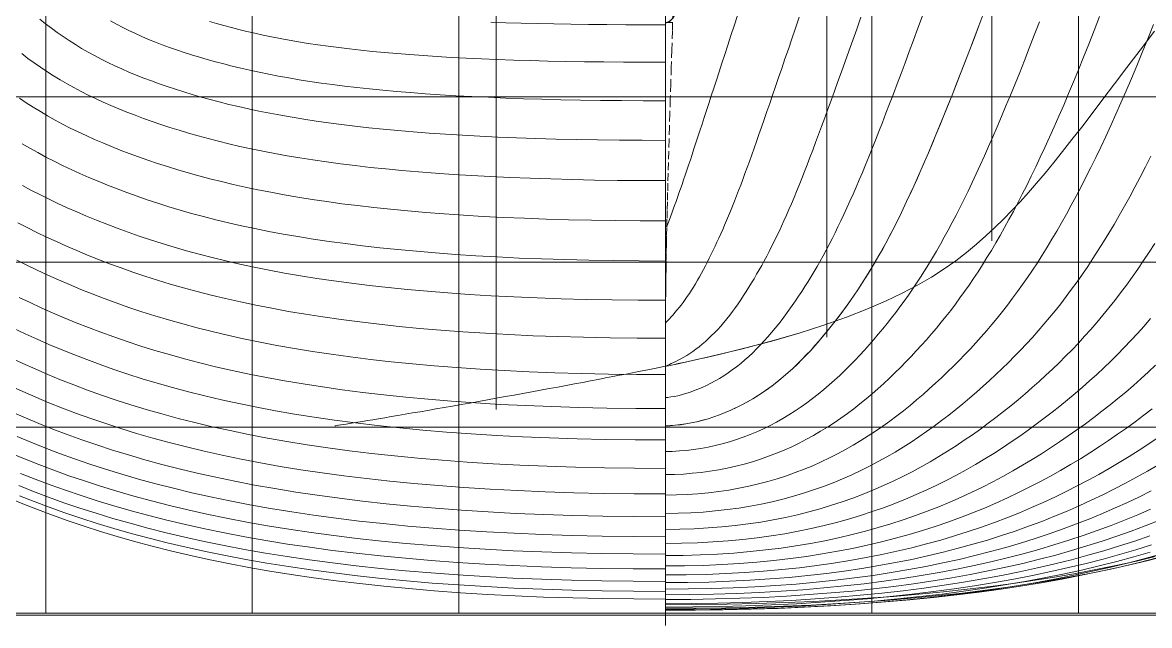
# Model space of a CAD drawing. Extents: x -3086 to 3308, y -97 to 4301.
# Drawn here: x -1556 to 1172, y -30 to 1430 of the extents above; entities that cross this region are included whole.
import ezdxf

# ---------------------------------------------------------------- set-up
doc = ezdxf.new("R2010")
doc.units = 0
doc.header["$LTSCALE"] = 3
doc.header["$MEASUREMENT"] = 0
doc.linetypes.add('CENTER', pattern=[50, 31.25, -6.25, 6.25, -6.25])
doc.linetypes.add('HIDDEN', pattern=[9.375, 6.25, -3.125])
for name, color, linetype in [('1', 7, 'CONTINUOUS'), ('10', 7, 'CONTINUOUS'), ('11', 7, 'CONTINUOUS'), ('12', 7, 'CONTINUOUS'), ('13', 7, 'CONTINUOUS'), ('14', 7, 'CONTINUOUS'), ('15', 7, 'CONTINUOUS'), ('16', 7, 'CONTINUOUS'), ('17', 7, 'CONTINUOUS'), ('18', 7, 'CONTINUOUS'), ('19', 7, 'CONTINUOUS'), ('2', 7, 'CONTINUOUS'), ('20', 7, 'CONTINUOUS'), ('21', 7, 'CONTINUOUS'), ('22', 7, 'CONTINUOUS'), ('23', 7, 'CONTINUOUS'), ('24', 7, 'CONTINUOUS'), ('25', 7, 'CONTINUOUS'), ('26', 7, 'CONTINUOUS'), ('27', 7, 'CONTINUOUS'), ('28', 7, 'CONTINUOUS'), ('29', 7, 'CONTINUOUS'), ('3', 7, 'CONTINUOUS'), ('30', 7, 'CONTINUOUS'), ('31', 7, 'CONTINUOUS'), ('32', 7, 'CONTINUOUS'), ('33', 7, 'CONTINUOUS'), ('34', 7, 'CONTINUOUS'), ('35', 7, 'CONTINUOUS'), ('36', 7, 'CONTINUOUS'), ('37', 7, 'CONTINUOUS'), ('38', 7, 'CONTINUOUS'), ('39', 7, 'CONTINUOUS'), ('4', 7, 'CONTINUOUS'), ('40', 7, 'CONTINUOUS'), ('41', 7, 'CONTINUOUS'), ('42', 7, 'CONTINUOUS'), ('43', 7, 'CONTINUOUS'), ('44', 7, 'CONTINUOUS'), ('45', 7, 'CONTINUOUS'), ('46', 7, 'CONTINUOUS'), ('5', 7, 'CONTINUOUS'), ('6', 7, 'CONTINUOUS'), ('7', 7, 'CONTINUOUS'), ('8', 7, 'CONTINUOUS'), ('9', 7, 'CONTINUOUS'), ('CENTER', 1, 'CENTER'), ('HIDDEN', 5, 'HIDDEN'), ('P1', 1, 'CONTINUOUS'), ('P3', 7, 'CONTINUOUS'), ('P5', 3, 'CONTINUOUS')]:
    doc.layers.add(name, color=color, linetype=linetype)

# ---------------------------------------------------------------- blocks, each defined once
blk = doc.blocks.new('STEMRND')
at = {"layer": 'P3'}
for points, elevation in [([(0.2, 1429.9, 0.149764), (10.3, 1433, 0.10706), (20.5, 1443.6, 0.070537), (26.3, 1457.1, 0.062194)], -1450.1), ([(0.1, 936.2, 0.149764), (2.3, 936.9, 0.10706), (4.5, 939.2, 0.071318), (5.8, 942.2, 0.062194)], -1850)]:
    blk.add_lwpolyline(points, format="xyb", dxfattribs=dict(at, elevation=elevation))

msp = doc.modelspace()

# ---------------------------------------------------------------- linework, layer by layer
at = {"layer": '1', "lineweight": 0, "elevation": -19850}
msp.add_lwpolyline([(-422.2, 1430.8), (-386.1, 1429.5), (-348.7, 1428.4), (-310, 1427.4), (-270, 1426.6), (-228.6, 1425.9), (-185.8, 1425.3), (-141.6, 1424.9), (-95.9, 1424.6), (-48.7, 1424.4), (0, 1424.4)], dxfattribs=at)
at = {"layer": '10', "lineweight": 0, "elevation": -16250}
msp.add_lwpolyline([(-1569.8, 854.3), (-1545.5, 842.2), (-1520.6, 830.2), (-1495.2, 818.4), (-1469.2, 806.7), (-1442.6, 795.2), (-1415.3, 783.8), (-1387.4, 772.6), (-1358.7, 761.6), (-1329.2, 750.8), (-1298.9, 740.2), (-1267.7, 729.8), (-1235.6, 719.6), (-1202.6, 709.7), (-1168.5, 700), (-1133.3, 690.6), (-1097.1, 681.5), (-1059.7, 672.7), (-1021.1, 664.2), (-981.3, 656), (-940.2, 648.1), (-897.8, 640.6), (-853.9, 633.5), (-808.7, 626.7), (-762, 620.3), (-713.7, 614.3), (-663.9, 608.7), (-612.5, 603.5), (-559.5, 598.8), (-504.7, 594.5), (-448.2, 590.6), (-389.9, 587.2), (-329.8, 584.4), (-267.8, 582), (-203.8, 580.1), (-137.9, 578.7), (-70, 577.9), (0, 577.6)], dxfattribs=at)
at = {"layer": '11', "lineweight": 0, "elevation": -15850}
msp.add_lwpolyline([(-1564.1, 764.4), (-1537.8, 751.9), (-1510.9, 739.4), (-1483.5, 727.2), (-1455.3, 715.1), (-1426.5, 703.1), (-1396.9, 691.4), (-1366.5, 679.8), (-1335.2, 668.5), (-1303, 657.5), (-1270, 646.6), (-1235.9, 636), (-1200.7, 625.7), (-1164.5, 615.7), (-1127.2, 606), (-1088.7, 596.6), (-1048.9, 587.5), (-1007.9, 578.8), (-965.6, 570.4), (-921.9, 562.4), (-876.9, 554.8), (-830.3, 547.5), (-782.3, 540.7), (-732.7, 534.3), (-681.5, 528.3), (-628.7, 522.8), (-574.2, 517.7), (-517.9, 513.1), (-459.9, 509), (-400, 505.4), (-338.3, 502.3), (-274.7, 499.8), (-209.1, 497.8), (-141.5, 496.3), (-71.8, 495.4), (0, 495.1)], dxfattribs=at)
at = {"layer": '12', "lineweight": 0, "elevation": -15450}
msp.add_lwpolyline([(-1577.2, 689.4), (-1549.5, 676.3), (-1521.2, 663.4), (-1492.3, 650.6), (-1462.6, 638.1), (-1432.1, 625.7), (-1400.8, 613.6), (-1368.6, 601.6), (-1335.5, 590), (-1301.5, 578.6), (-1266.4, 567.4), (-1230.3, 556.6), (-1193.1, 546), (-1154.7, 535.8), (-1115.1, 525.9), (-1074.3, 516.3), (-1032.2, 507.2), (-988.8, 498.3), (-943.9, 489.9), (-897.7, 481.9), (-849.9, 474.3), (-800.7, 467.1), (-749.8, 460.3), (-697.4, 454), (-643.2, 448.2), (-587.4, 442.9), (-529.8, 438.1), (-470.4, 433.8), (-409.1, 430), (-346, 426.8), (-280.9, 424.1), (-213.8, 422), (-144.6, 420.4), (-73.4, 419.5), (0, 419.2)], dxfattribs=at)
at = {"layer": '13', "lineweight": 0, "elevation": -15050}
msp.add_lwpolyline([(-1584.7, 617.8), (-1555.6, 604.3), (-1525.8, 591), (-1495.3, 577.9), (-1464, 565), (-1431.8, 552.4), (-1398.8, 540), (-1364.8, 527.8), (-1329.9, 515.9), (-1293.9, 504.3), (-1256.9, 493), (-1218.7, 482.1), (-1179.4, 471.4), (-1138.8, 461.1), (-1097, 451.2), (-1053.9, 441.7), (-1009.4, 432.5), (-963.5, 423.7), (-916.2, 415.4), (-867.3, 407.5), (-817, 400), (-765, 393), (-711.4, 386.5), (-656.1, 380.5), (-599.1, 374.9), (-540.3, 369.9), (-479.6, 365.5), (-417.1, 361.5), (-352.7, 358.2), (-286.3, 355.4), (-217.8, 353.2), (-147.4, 351.6), (-74.8, 350.7), (0, 350.4)], dxfattribs=at)
at = {"layer": '14', "lineweight": 0, "elevation": -14650}
msp.add_lwpolyline([(-1586.1, 550), (-1555.6, 536.3), (-1524.3, 522.7), (-1492.2, 509.4), (-1459.3, 496.3), (-1425.5, 483.5), (-1390.7, 471), (-1354.9, 458.7), (-1318.1, 446.8), (-1280.2, 435.1), (-1241.1, 423.8), (-1200.9, 412.9), (-1159.5, 402.3), (-1116.7, 392.1), (-1072.7, 382.2), (-1027.3, 372.8), (-980.4, 363.8), (-932.2, 355.2), (-882.3, 347.1), (-831, 339.4), (-778, 332.2), (-723.4, 325.6), (-667.1, 319.4), (-609, 313.7), (-549.2, 308.6), (-487.5, 304), (-423.9, 300), (-358.3, 296.5), (-290.8, 293.7), (-221.3, 291.4), (-149.7, 289.8), (-75.9, 288.8), (0, 288.5)], dxfattribs=at)
at = {"layer": '15', "lineweight": 0, "elevation": -14250}
msp.add_lwpolyline([(-1581.2, 486.5), (-1549.2, 472.6), (-1516.4, 458.9), (-1482.8, 445.5), (-1448.2, 432.4), (-1412.7, 419.5), (-1376.2, 407), (-1338.6, 394.8), (-1299.9, 382.9), (-1260.1, 371.3), (-1219.1, 360.1), (-1176.9, 349.3), (-1133.3, 338.9), (-1088.5, 328.8), (-1042.2, 319.2), (-994.6, 310), (-945.4, 301.3), (-894.8, 293), (-842.6, 285.2), (-788.7, 277.9), (-733.3, 271.1), (-676.1, 264.8), (-617.1, 259), (-556.4, 253.8), (-493.8, 249.1), (-429.3, 245), (-362.9, 241.5), (-294.5, 238.7), (-224, 236.4), (-151.5, 234.7), (-76.8, 233.8), (0, 233.4)], dxfattribs=at)
at = {"layer": '15', "color": 15, "lineweight": 0}
for points in [[(0, 453.1, 0), (0, 3305, 0)], [(0, 453.1, 0), (0, 3305, 0)], [(0, 0, -0.5), (0, 0, -3450)], [(0, 0, -1294.2), (0, 0, 1294.2)]]:
    msp.add_polyline3d(points, dxfattribs=at)
at = {"layer": '16', "lineweight": 0, "elevation": -13850}
msp.add_lwpolyline([(-1569.6, 427.5), (-1536.2, 413.5), (-1501.9, 399.9), (-1466.7, 386.5), (-1430.6, 373.4), (-1393.4, 360.7), (-1355.2, 348.3), (-1315.8, 336.2), (-1275.3, 324.4), (-1233.6, 313.1), (-1190.7, 302.1), (-1146.5, 291.5), (-1101, 281.3), (-1054, 271.6), (-1005.7, 262.3), (-955.8, 253.5), (-904.5, 245.1), (-851.6, 237.2), (-797, 229.8), (-740.9, 222.9), (-683, 216.5), (-623.3, 210.7), (-561.9, 205.4), (-498.6, 200.7), (-433.4, 196.6), (-366.3, 193.1), (-297.2, 190.2), (-226.1, 187.9), (-152.9, 186.2), (-77.5, 185.2), (0, 184.9)], dxfattribs=at)
at = {"layer": '17', "lineweight": 0, "elevation": -13450}
msp.add_lwpolyline([(-1585.1, 387.5), (-1551.2, 373.3), (-1516.4, 359.5), (-1480.7, 345.9), (-1444, 332.7), (-1406.2, 319.8), (-1367.5, 307.2), (-1327.6, 295), (-1286.5, 283.2), (-1244.3, 271.7), (-1200.8, 260.6), (-1156, 249.9), (-1109.9, 239.7), (-1062.4, 229.9), (-1013.5, 220.5), (-963.2, 211.6), (-911.3, 203.2), (-857.8, 195.2), (-802.7, 187.8), (-746, 180.9), (-687.6, 174.5), (-627.5, 168.6), (-565.5, 163.3), (-501.7, 158.6), (-436.1, 154.5), (-368.5, 151), (-298.9, 148), (-227.4, 145.7), (-153.7, 144.1), (-77.9, 143.1), (0, 142.8)], dxfattribs=at)
at = {"layer": '18', "lineweight": 0, "elevation": -13050}
msp.add_lwpolyline([(-1561, 338.3), (-1525.8, 324.4), (-1489.6, 310.7), (-1452.5, 297.3), (-1414.4, 284.3), (-1375.2, 271.7), (-1334.8, 259.4), (-1293.4, 247.5), (-1250.7, 235.9), (-1206.8, 224.8), (-1161.6, 214.1), (-1115.1, 203.8), (-1067.3, 194), (-1018, 184.6), (-967.2, 175.6), (-914.9, 167.2), (-861.1, 159.2), (-805.7, 151.8), (-748.7, 144.9), (-689.9, 138.5), (-629.5, 132.6), (-567.2, 127.3), (-503.2, 122.6), (-437.2, 118.5), (-369.4, 115), (-299.6, 112), (-227.8, 109.7), (-154, 108.1), (-78.1, 107.1), (0, 106.8)], dxfattribs=at)
at = {"layer": '19', "lineweight": 0, "elevation": -12650}
msp.add_lwpolyline([(-1565.3, 308.6), (-1529.8, 294.5), (-1493.3, 280.8), (-1455.9, 267.3), (-1417.5, 254.3), (-1378, 241.6), (-1337.4, 229.2), (-1295.6, 217.3), (-1252.7, 205.7), (-1208.5, 194.6), (-1163.1, 183.9), (-1116.4, 173.6), (-1068.3, 163.7), (-1018.7, 154.3), (-967.8, 145.4), (-915.3, 137), (-861.3, 129), (-805.8, 121.6), (-748.6, 114.7), (-689.7, 108.3), (-629.2, 102.5), (-566.9, 97.2), (-502.7, 92.5), (-436.8, 88.4), (-369, 84.9), (-299.2, 82), (-227.5, 79.7), (-153.7, 78.1), (-77.9, 77.1), (0, 76.7)], dxfattribs=at)
at = {"layer": '2', "lineweight": 0, "elevation": -19450}
msp.add_lwpolyline([(-1103.7, 1432.6), (-1086.4, 1427.5), (-1068.7, 1422.5), (-1050.7, 1417.7), (-1032.2, 1413), (-1013.2, 1408.4), (-993.8, 1403.9), (-973.9, 1399.5), (-953.3, 1395.3), (-932.2, 1391.1), (-910.5, 1387.1), (-888, 1383.3), (-864.9, 1379.5), (-841, 1375.9), (-816.3, 1372.5), (-790.8, 1369.1), (-764.5, 1366), (-737.2, 1362.9), (-709, 1360), (-679.9, 1357.2), (-649.7, 1354.6), (-618.5, 1352.1), (-586.2, 1349.8), (-552.8, 1347.6), (-518.3, 1345.6), (-482.5, 1343.7), (-445.5, 1342), (-407.3, 1340.4), (-367.7, 1339), (-326.8, 1337.8), (-284.6, 1336.7), (-240.9, 1335.8), (-195.8, 1335), (-149.2, 1334.4), (-101, 1334), (-51.3, 1333.8), (0, 1333.7)], dxfattribs=at)
at = {"layer": '20', "lineweight": 0, "elevation": -12250}
msp.add_lwpolyline([(-1563.7, 284), (-1528, 269.9), (-1491.4, 256.2), (-1453.8, 242.7), (-1415.2, 229.6), (-1375.6, 216.9), (-1334.9, 204.6), (-1293, 192.6), (-1250, 181.1), (-1205.7, 169.9), (-1160.2, 159.2), (-1113.4, 148.9), (-1065.2, 139.1), (-1015.7, 129.7), (-964.7, 120.8), (-912.3, 112.4), (-858.3, 104.5), (-802.8, 97.1), (-745.7, 90.2), (-686.9, 83.9), (-626.5, 78.1), (-564.3, 72.8), (-500.4, 68.2), (-434.7, 64.1), (-367.1, 60.6), (-297.7, 57.7), (-226.2, 55.4), (-152.9, 53.8), (-77.5, 52.8), (0, 52.5)], dxfattribs=at)
at = {"layer": '21', "lineweight": 0, "elevation": -11850}
msp.add_lwpolyline([(-1590.6, 279.2), (-1555.8, 264.8), (-1520.1, 250.7), (-1483.5, 236.9), (-1445.9, 223.4), (-1407.3, 210.3), (-1367.7, 197.6), (-1327, 185.3), (-1285.2, 173.4), (-1242.2, 161.8), (-1198.1, 150.7), (-1152.7, 140), (-1106, 129.7), (-1058, 119.9), (-1008.6, 110.6), (-957.8, 101.7), (-905.6, 93.4), (-851.9, 85.5), (-796.6, 78.1), (-739.8, 71.3), (-681.4, 64.9), (-621.3, 59.2), (-559.6, 54), (-496.1, 49.3), (-430.9, 45.3), (-363.8, 41.8), (-294.9, 38.9), (-224.1, 36.7), (-151.4, 35.1), (-76.7, 34.1), (0, 33.8)], dxfattribs=at)
at = {"layer": '22', "lineweight": 0, "elevation": -11450}
msp.add_lwpolyline([(1185.7, 136.7), (1140.5, 126), (1094.2, 115.8), (1046.5, 106), (997.5, 96.7), (947.1, 87.9), (895.3, 79.5), (842, 71.7), (787.3, 64.3), (731, 57.5), (673.2, 51.2), (613.7, 45.5), (552.6, 40.3), (489.8, 35.7), (425.3, 31.7), (359.1, 28.2), (291, 25.4), (221.1, 23.2), (149.3, 21.6), (75.6, 20.6), (0, 20.2)], dxfattribs=at)
at = {"layer": '23', "lineweight": 0, "elevation": -11050}
msp.add_lwpolyline([(1212.1, 138.5), (1168.7, 127.5), (1124, 116.8), (1078.1, 106.6), (1031, 96.9), (982.6, 87.6), (932.8, 78.8), (881.6, 70.5), (829, 62.7), (775, 55.4), (719.5, 48.6), (662.4, 42.3), (603.8, 36.6), (543.6, 31.5), (481.7, 26.9), (418.2, 22.9), (353, 19.4), (286, 16.6), (217.3, 14.4), (146.7, 12.8), (74.3, 11.8), (0, 11.5)], dxfattribs=at)
at = {"layer": '24', "lineweight": 0, "elevation": -10650}
msp.add_lwpolyline([(1190.2, 133.7), (1147.3, 122.7), (1103.3, 112.1), (1058.2, 101.9), (1011.7, 92.2), (964, 82.9), (915, 74.1), (864.7, 65.8), (813, 58), (759.9, 50.7), (705.3, 44), (649.3, 37.7), (591.7, 32), (532.6, 26.9), (471.9, 22.3), (409.6, 18.3), (345.7, 14.9), (280, 12.1), (212.7, 9.9), (143.6, 8.3), (72.7, 7.3), (0, 7)], dxfattribs=at)
at = {"layer": '25', "lineweight": 0, "elevation": -10250}
msp.add_lwpolyline([(1204.9, 144.4), (1164, 133), (1121.9, 121.9), (1078.7, 111.3), (1034.4, 101.2), (988.8, 91.4), (942.1, 82.2), (894.1, 73.4), (844.8, 65.1), (794.1, 57.3), (742.1, 50.1), (688.7, 43.3), (633.9, 37.1), (577.6, 31.4), (519.8, 26.2), (460.5, 21.7), (399.6, 17.7), (337.2, 14.2), (273.1, 11.4), (207.4, 9.2), (140, 7.6), (70.8, 6.7), (0, 6.3)], dxfattribs=at)
at = {"layer": '26', "lineweight": 0, "elevation": -9850}
msp.add_lwpolyline([(1173.7, 147.3), (1133.7, 135.9), (1092.6, 124.8), (1050.3, 114.2), (1007, 104), (962.6, 94.3), (916.9, 85.1), (870, 76.3), (821.9, 68), (772.6, 60.2), (721.9, 52.9), (669.8, 46.1), (616.4, 39.8), (561.6, 34.1), (505.3, 29), (447.6, 24.4), (388.4, 20.4), (327.6, 17), (265.3, 14.2), (201.4, 11.9), (135.9, 10.3), (68.8, 9.4), (0, 9)], dxfattribs=at)
at = {"layer": '27', "lineweight": 0, "elevation": -9450}
msp.add_lwpolyline([(1176.6, 165.3), (1138.6, 153.5), (1099.6, 142), (1059.5, 130.9), (1018.5, 120.3), (976.3, 110.1), (933.1, 100.4), (888.7, 91.1), (843.2, 82.3), (796.5, 73.9), (748.5, 66.1), (699.3, 58.8), (648.8, 51.9), (597, 45.7), (543.8, 39.9), (489.3, 34.7), (433.3, 30.1), (375.9, 26.1), (317.1, 22.6), (256.8, 19.8), (194.9, 17.6), (131.5, 16), (66.6, 15), (0, 14.6)], dxfattribs=at)
at = {"layer": '28', "lineweight": 0, "elevation": -9050}
msp.add_lwpolyline([(1172.5, 186.7), (1136.5, 174.4), (1099.6, 162.5), (1061.8, 151), (1023, 139.9), (983.3, 129.2), (942.5, 119), (900.6, 109.2), (857.7, 99.8), (813.6, 91), (768.5, 82.6), (722.1, 74.7), (674.6, 67.3), (625.8, 60.4), (575.7, 54.1), (524.4, 48.3), (471.8, 43), (417.8, 38.4), (362.4, 34.3), (305.7, 30.8), (247.5, 27.9), (187.9, 25.7), (126.8, 24), (64.1, 23), (0, 22.7)], dxfattribs=at)
at = {"layer": '29', "lineweight": 0, "elevation": -8650}
msp.add_lwpolyline([(1194.6, 224.1), (1161.5, 211.1), (1127.6, 198.4), (1092.8, 186), (1057.2, 174.1), (1020.7, 162.5), (983.3, 151.4), (945, 140.6), (905.7, 130.3), (865.4, 120.4), (824, 110.9), (781.6, 102), (738.2, 93.5), (693.6, 85.5), (647.9, 78), (601, 71.1), (552.9, 64.6), (503.6, 58.8), (453, 53.4), (401.2, 48.7), (348, 44.6), (293.5, 41), (237.7, 38.1), (180.4, 35.8), (121.7, 34.1), (61.6, 33.1), (0, 32.7)], dxfattribs=at)
at = {"layer": '3', "lineweight": 0, "elevation": -19050}
msp.add_lwpolyline([(-1343.4, 1433.9), (-1328.7, 1425.9), (-1313.8, 1418), (-1298.6, 1410.5), (-1283.1, 1403.2), (-1267.2, 1396), (-1251.1, 1389.1), (-1234.6, 1382.5), (-1217.8, 1375.9), (-1200.6, 1369.6), (-1183.1, 1363.5), (-1165.1, 1357.4), (-1146.8, 1351.6), (-1128.1, 1345.9), (-1108.9, 1340.3), (-1089.3, 1334.8), (-1069.2, 1329.5), (-1048.6, 1324.2), (-1027.4, 1319.1), (-1005.6, 1314.2), (-983.2, 1309.4), (-960.2, 1304.7), (-936.4, 1300.1), (-911.8, 1295.7), (-886.5, 1291.5), (-860.4, 1287.3), (-833.4, 1283.4), (-805.5, 1279.6), (-776.6, 1275.9), (-746.8, 1272.4), (-716, 1269.1), (-684.1, 1266), (-651.1, 1263), (-617, 1260.2), (-581.7, 1257.5), (-545.3, 1255.1), (-507.6, 1252.8), (-468.6, 1250.7), (-428.3, 1248.8), (-386.6, 1247), (-343.6, 1245.5), (-299.1, 1244.2), (-253.1, 1243), (-205.7, 1242.1), (-156.7, 1241.4), (-106.1, 1240.8), (-53.9, 1240.5), (0, 1240.4)], dxfattribs=at)
at = {"layer": '30', "lineweight": 0, "elevation": -8250}
msp.add_lwpolyline([(1174.6, 251.6), (1143.5, 238.1), (1111.6, 225.1), (1079, 212.3), (1045.7, 199.9), (1011.5, 187.8), (976.4, 176.2), (940.6, 164.9), (903.8, 154), (866.1, 143.6), (827.5, 133.6), (787.9, 124.1), (747.3, 115), (705.7, 106.4), (663.1, 98.2), (619.3, 90.6), (574.5, 83.6), (528.5, 77), (481.4, 71), (433.1, 65.6), (383.5, 60.8), (332.7, 56.5), (280.6, 52.9), (227.3, 49.9), (172.5, 47.5), (116.4, 45.8), (58.9, 44.8), (0, 44.4)], dxfattribs=at)
at = {"layer": '31', "lineweight": 0, "elevation": -7850}
msp.add_lwpolyline([(1176.2, 295.8), (1147.7, 281.7), (1118.6, 268), (1088.8, 254.5), (1058.4, 241.3), (1027.2, 228.5), (995.3, 216), (962.7, 203.8), (929.3, 192), (895, 180.6), (860, 169.6), (824, 159.1), (787.2, 148.9), (749.5, 139.2), (710.9, 130), (671.3, 121.3), (630.7, 113), (589.1, 105.2), (546.4, 98), (502.7, 91.3), (457.9, 85.2), (412, 79.7), (364.9, 74.7), (316.6, 70.4), (267.1, 66.6), (216.3, 63.5), (164.2, 61.1), (110.9, 59.3), (56.1, 58.3), (0, 57.9)], dxfattribs=at)
at = {"layer": '32', "lineweight": 0, "elevation": -7450}
msp.add_lwpolyline([(1192.3, 358.3), (1166.8, 343.5), (1140.8, 329), (1114.2, 314.6), (1087.1, 300.5), (1059.3, 286.7), (1031, 273.2), (1002, 259.9), (972.4, 247), (942.1, 234.4), (911.1, 222.1), (879.4, 210.2), (846.9, 198.7), (813.6, 187.6), (779.6, 176.9), (744.7, 166.6), (709, 156.8), (672.4, 147.4), (634.9, 138.5), (596.5, 130.1), (557.2, 122.2), (516.8, 114.8), (475.5, 108), (433.1, 101.7), (389.7, 96.1), (345.2, 91), (299.5, 86.5), (252.7, 82.7), (204.7, 79.5), (155.5, 77), (105, 75.2), (53.2, 74.1), (0, 73.7)], dxfattribs=at)
at = {"layer": '33', "lineweight": 0, "elevation": -7050}
msp.add_lwpolyline([(1192.8, 424.8), (1170, 409.5), (1146.7, 394.4), (1123, 379.5), (1098.8, 364.7), (1074.1, 350.2), (1049, 335.9), (1023.3, 321.7), (997, 307.9), (970.2, 294.3), (942.8, 281), (914.8, 268), (886.2, 255.3), (856.9, 243), (827, 231), (796.4, 219.3), (765, 208.1), (732.9, 197.3), (700.1, 186.8), (666.5, 176.9), (632, 167.4), (596.8, 158.3), (560.7, 149.8), (523.7, 141.8), (485.8, 134.3), (446.9, 127.3), (407.1, 120.9), (366.3, 115.1), (324.5, 109.9), (281.6, 105.4), (237.7, 101.4), (192.6, 98.2), (146.3, 95.6), (98.8, 93.8), (50.1, 92.6), (0, 92.3)], dxfattribs=at)
at = {"layer": '34', "lineweight": 0, "elevation": -6650}
msp.add_lwpolyline([(1178.8, 494.6), (1158.4, 478.9), (1137.6, 463.4), (1116.4, 448), (1094.9, 432.9), (1072.9, 417.9), (1050.6, 403), (1027.8, 388.4), (1004.6, 373.8), (980.9, 359.5), (956.7, 345.4), (932, 331.6), (906.8, 318), (881.1, 304.6), (854.8, 291.6), (827.9, 278.8), (800.4, 266.4), (772.4, 254.4), (743.7, 242.7), (714.3, 231.3), (684.2, 220.4), (653.5, 209.9), (622.1, 199.8), (589.9, 190.2), (556.9, 181.1), (523.2, 172.4), (488.6, 164.3), (453.2, 156.7), (417, 149.6), (379.9, 143.1), (341.8, 137.2), (302.8, 132), (262.8, 127.3), (221.8, 123.3), (179.7, 120), (136.5, 117.4), (92.2, 115.5), (46.7, 114.4), (0, 114)], dxfattribs=at)
at = {"layer": '35', "lineweight": 0, "elevation": -6250}
msp.add_lwpolyline([(1186.9, 600.5), (1169.2, 583.8), (1151.2, 567.4), (1132.9, 551.2), (1114.4, 535.2), (1095.5, 519.5), (1076.4, 504), (1056.9, 488.7), (1037.1, 473.6), (1016.9, 458.6), (996.3, 443.7), (975.4, 428.9), (954.1, 414.4), (932.4, 399.9), (910.2, 385.7), (887.6, 371.6), (864.6, 357.8), (841, 344.2), (817, 330.9), (792.5, 317.9), (767.4, 305.1), (741.9, 292.7), (715.7, 280.6), (689, 268.9), (661.7, 257.5), (633.7, 246.5), (605.2, 236), (576, 225.9), (546.1, 216.2), (515.5, 207), (484.2, 198.3), (452.1, 190.1), (419.3, 182.4), (385.8, 175.3), (351.4, 168.8), (316.1, 162.8), (280, 157.5), (243, 152.8), (205.1, 148.8), (166.1, 145.4), (126.2, 142.8), (85.3, 140.8), (43.2, 139.7), (0, 139.3)], dxfattribs=at)
at = {"layer": '36', "lineweight": 0, "elevation": -5850}
msp.add_lwpolyline([(1174.2, 713), (1158.7, 694.9), (1143, 677.3), (1127.1, 659.9), (1111, 642.9), (1094.7, 626.2), (1078.1, 609.8), (1061.4, 593.6), (1044.3, 577.7), (1027.1, 562.1), (1009.5, 546.6), (991.7, 531.3), (973.6, 516.2), (955.1, 501.3), (936.4, 486.5), (917.3, 471.8), (897.8, 457.2), (878, 442.8), (857.9, 428.5), (837.3, 414.3), (816.4, 400.4), (795, 386.7), (773.2, 373.2), (751, 360), (728.3, 347), (705.1, 334.3), (681.4, 321.9), (657.3, 309.9), (632.6, 298.2), (607.3, 286.8), (581.6, 275.9), (555.2, 265.4), (528.3, 255.2), (500.7, 245.6), (472.6, 236.4), (443.7, 227.7), (414.3, 219.5), (384.1, 211.8), (353.2, 204.7), (321.6, 198.2), (289.3, 192.2), (256.2, 186.9), (222.2, 182.2), (187.5, 178.1), (151.9, 174.8), (115.3, 172.1), (77.9, 170.2), (39.4, 169.1), (0, 168.7)], dxfattribs=at)
at = {"layer": '37', "lineweight": 0, "elevation": -5450}
msp.add_lwpolyline([(1184.9, 895.2), (1171.3, 874), (1157.6, 853.3), (1143.8, 833.1), (1130, 813.4), (1116, 794.1), (1102, 775.3), (1087.8, 756.9), (1073.5, 738.8), (1059.1, 721.1), (1044.5, 703.8), (1029.8, 686.8), (1014.9, 670.2), (999.8, 653.8), (984.5, 637.7), (969, 621.9), (953.2, 606.3), (937.3, 590.9), (921.1, 575.7), (904.6, 560.7), (887.9, 545.9), (870.9, 531.2), (853.7, 516.6), (836.1, 502.2), (818.2, 487.8), (800, 473.6), (781.4, 459.5), (762.5, 445.6), (743.3, 431.8), (723.6, 418.3), (703.6, 404.9), (683.2, 391.9), (662.4, 379), (641.1, 366.5), (619.4, 354.2), (597.2, 342.3), (574.6, 330.7), (551.5, 319.5), (527.9, 308.7), (503.8, 298.2), (479.2, 288.2), (454, 278.6), (428.3, 269.5), (402, 260.9), (375.1, 252.8), (347.6, 245.2), (319.5, 238.2), (290.7, 231.7), (261.3, 225.8), (231.3, 220.5), (200.5, 215.9), (169, 211.9), (136.8, 208.6), (103.8, 206), (70, 204.1), (35.4, 202.9), (0, 202.6)], dxfattribs=at)
at = {"layer": '38', "lineweight": 0, "elevation": -5050}
msp.add_lwpolyline([(1175, 1106), (1162.2, 1080.6), (1149.5, 1055.7), (1136.7, 1031.5), (1124.1, 1008), (1111.4, 985), (1098.7, 962.6), (1086.1, 940.8), (1073.4, 919.5), (1060.7, 898.7), (1048, 878.4), (1035.2, 858.6), (1022.4, 839.3), (1009.5, 820.5), (996.5, 802), (983.5, 784), (970.3, 766.3), (957, 749), (943.6, 732.1), (930.1, 715.5), (916.4, 699.2), (902.6, 683.2), (888.6, 667.5), (874.4, 652), (860, 636.7), (845.4, 621.7), (830.6, 606.9), (815.6, 592.2), (800.4, 577.7), (784.9, 563.3), (769.1, 549.1), (753.1, 534.9), (736.8, 520.8), (720.2, 506.9), (703.3, 493.1), (686.1, 479.4), (668.6, 465.9), (650.8, 452.6), (632.5, 439.6), (614, 426.7), (595, 414.1), (575.7, 401.8), (556, 389.8), (535.9, 378.1), (515.3, 366.7), (494.3, 355.7), (472.9, 345.1), (451.1, 334.8), (428.8, 325), (406, 315.7), (382.7, 306.7), (358.9, 298.3), (334.6, 290.4), (309.8, 282.9), (284.5, 276.1), (258.7, 269.7), (232.2, 264), (205.3, 258.8), (177.7, 254.3), (149.6, 250.4), (120.9, 247.2), (91.6, 244.7), (61.7, 242.8), (31.2, 241.7), (0, 241.4)], dxfattribs=at)
at = {"layer": '39', "lineweight": 0, "elevation": -4650}
msp.add_lwpolyline([(1181.5, 1424.8), (1167.9, 1390.2), (1154.5, 1357), (1141.4, 1325), (1128.4, 1294.2), (1115.6, 1264.5), (1103, 1235.7), (1090.5, 1207.7), (1078.2, 1180.6), (1066, 1154.1), (1053.8, 1128.4), (1041.8, 1103.3), (1029.9, 1078.9), (1018, 1055.2), (1006.2, 1032), (994.4, 1009.5), (982.7, 987.5), (970.9, 966.1), (959.2, 945.2), (947.6, 924.9), (935.9, 905.1), (924.1, 885.7), (912.4, 866.8), (900.6, 848.4), (888.7, 830.3), (876.8, 812.7), (864.8, 795.5), (852.8, 778.6), (840.6, 762.1), (828.3, 745.9), (815.9, 730), (803.4, 714.4), (790.7, 699.1), (777.9, 684), (764.9, 669.2), (751.7, 654.5), (738.4, 640.1), (724.9, 625.8), (711.1, 611.7), (697.2, 597.7), (683, 583.8), (668.6, 570), (653.9, 556.3), (639, 542.8), (623.8, 529.3), (608.3, 516), (592.5, 502.9), (576.5, 490), (560.1, 477.2), (543.4, 464.7), (526.4, 452.5), (509, 440.5), (491.3, 428.8), (473.2, 417.5), (454.7, 406.4), (435.9, 395.7), (416.7, 385.4), (397.1, 375.5), (377.1, 366), (356.7, 356.9), (335.9, 348.3), (314.6, 340.1), (292.9, 332.5), (270.8, 325.3), (248.3, 318.7), (225.4, 312.6), (202, 307.1), (178.2, 302.2), (153.9, 297.9), (129.3, 294.2), (104.2, 291.1), (78.7, 288.7), (52.8, 286.9), (26.6, 285.9), (0, 285.5)], dxfattribs=at)
at = {"layer": '4', "lineweight": 0, "elevation": -18650}
msp.add_lwpolyline([(-1514.2, 1438), (-1500.4, 1426.9), (-1486.4, 1416.2), (-1472.2, 1405.9), (-1457.8, 1395.8), (-1443.2, 1386), (-1428.3, 1376.5), (-1413.1, 1367.3), (-1397.7, 1358.4), (-1382, 1349.7), (-1366, 1341.3), (-1349.6, 1333.1), (-1333, 1325.2), (-1315.9, 1317.4), (-1298.6, 1309.9), (-1280.8, 1302.5), (-1262.7, 1295.4), (-1244.2, 1288.4), (-1225.3, 1281.5), (-1205.9, 1274.9), (-1186.2, 1268.3), (-1165.9, 1261.9), (-1145.2, 1255.6), (-1124, 1249.5), (-1102.2, 1243.5), (-1079.9, 1237.6), (-1056.9, 1231.8), (-1033.2, 1226.2), (-1008.9, 1220.8), (-983.8, 1215.5), (-957.9, 1210.3), (-931.2, 1205.3), (-903.6, 1200.5), (-875.1, 1195.9), (-845.7, 1191.4), (-815.3, 1187.1), (-783.9, 1183), (-751.5, 1179), (-717.9, 1175.3), (-683.2, 1171.7), (-647.3, 1168.4), (-610.2, 1165.2), (-571.9, 1162.3), (-532.3, 1159.6), (-491.3, 1157), (-449, 1154.7), (-405.3, 1152.7), (-360.1, 1150.8), (-313.4, 1149.2), (-265.2, 1147.8), (-215.4, 1146.7), (-164.1, 1145.8), (-111.1, 1145.1), (-56.4, 1144.7), (0, 1144.5)], dxfattribs=at)
at = {"layer": '40', "lineweight": 0, "elevation": -4250}
msp.add_lwpolyline([(1051.2, 1444.3), (1038, 1410.2), (1025.2, 1377.3), (1012.6, 1345.8), (1000.2, 1315.4), (988, 1286.1), (976.1, 1257.7), (964.3, 1230.2), (952.7, 1203.5), (941.2, 1177.5), (929.9, 1152.2), (918.6, 1127.6), (907.5, 1103.6), (896.5, 1080.3), (885.6, 1057.6), (874.7, 1035.5), (863.9, 1014), (853.2, 993.1), (842.5, 972.7), (831.8, 952.8), (821.2, 933.4), (810.5, 914.5), (799.9, 896.1), (789.2, 878.1), (778.5, 860.6), (767.8, 843.4), (757, 826.6), (746.2, 810.2), (735.2, 794.2), (724.3, 778.4), (713.2, 763), (702, 747.9), (690.7, 733), (679.2, 718.4), (667.7, 704), (656, 689.8), (644.1, 675.8), (632.1, 662), (619.8, 648.3), (607.5, 634.8), (594.9, 621.4), (582.1, 608), (569.1, 594.8), (555.8, 581.7), (542.4, 568.7), (528.6, 555.9), (514.7, 543.2), (500.4, 530.7), (485.9, 518.5), (471.1, 506.4), (456, 494.6), (440.6, 483.1), (424.9, 471.9), (408.9, 460.9), (392.6, 450.3), (375.9, 440.1), (358.9, 430.2), (341.6, 420.7), (323.9, 411.6), (305.9, 402.9), (287.5, 394.7), (268.9, 387), (249.8, 379.7), (230.5, 372.9), (210.8, 366.6), (190.8, 360.9), (170.5, 355.7), (150, 351), (129.1, 347), (108, 343.5), (86.7, 340.6), (65.2, 338.4), (43.6, 336.7), (21.8, 335.7), (0, 335.3)], dxfattribs=at)
at = {"layer": '41', "lineweight": 0, "elevation": -3850}
msp.add_lwpolyline([(905.5, 1431.3), (893.2, 1399), (881.1, 1367.9), (869.3, 1337.9), (857.8, 1309), (846.5, 1281.1), (835.4, 1254.1), (824.5, 1227.9), (813.8, 1202.3), (803.2, 1177.5), (792.8, 1153.4), (782.6, 1129.9), (772.4, 1107.1), (762.4, 1084.9), (752.5, 1063.3), (742.6, 1042.3), (732.9, 1021.9), (723.2, 1002), (713.5, 982.6), (703.9, 963.7), (694.4, 945.4), (684.8, 927.4), (675.3, 910), (665.8, 892.9), (656.2, 876.3), (646.7, 860), (637.1, 844.1), (627.4, 828.6), (617.7, 813.4), (608, 798.5), (598.1, 783.9), (588.2, 769.5), (578.1, 755.4), (568, 741.6), (557.8, 727.9), (547.4, 714.5), (536.9, 701.2), (526.2, 688.1), (515.4, 675.1), (504.4, 662.2), (493.2, 649.4), (481.9, 636.8), (470.4, 624.2), (458.7, 611.8), (446.7, 599.5), (434.6, 587.4), (422.2, 575.5), (409.5, 563.8), (396.7, 552.3), (383.5, 541.1), (370.1, 530.1), (356.5, 519.5), (342.6, 509.1), (328.4, 499), (313.9, 489.3), (299.2, 480), (284.1, 471), (268.8, 462.4), (253.3, 454.2), (237.5, 446.5), (221.4, 439.2), (205.1, 432.4), (188.6, 426), (171.8, 420.2), (154.9, 414.8), (137.8, 410), (120.6, 405.7), (103.2, 402), (85.8, 398.8), (68.5, 396.1), (51.1, 394), (33.9, 392.5), (16.8, 391.5), (0, 391.1)], dxfattribs=at)
at = {"layer": '42', "lineweight": 0, "elevation": -3450}
msp.add_lwpolyline([(770.6, 1453.8), (758.7, 1421.9), (747.2, 1391.3), (736.1, 1361.9), (725.2, 1333.5), (714.5, 1306.1), (704.1, 1279.6), (693.9, 1253.8), (684, 1228.8), (674.2, 1204.5), (664.6, 1180.9), (655.1, 1158), (645.8, 1135.7), (636.7, 1114.1), (627.7, 1093), (618.8, 1072.6), (610, 1052.7), (601.3, 1033.3), (592.7, 1014.5), (584.1, 996.2), (575.6, 978.4), (567.2, 961.1), (558.8, 944.2), (550.4, 927.8), (542, 911.7), (533.7, 896), (525.3, 880.7), (516.9, 865.8), (508.5, 851.2), (500, 836.9), (491.5, 822.9), (483, 809.2), (474.3, 795.7), (465.6, 782.4), (456.8, 769.4), (447.9, 756.6), (438.9, 743.9), (429.8, 731.4), (420.5, 719.1), (411.2, 706.9), (401.7, 694.8), (392, 682.8), (382.2, 670.9), (372.2, 659.1), (362.1, 647.5), (351.8, 636.1), (341.2, 624.9), (330.5, 613.8), (319.6, 603), (308.4, 592.5), (297.1, 582.2), (285.5, 572.2), (273.7, 562.4), (261.7, 553), (249.5, 544), (237.1, 535.2), (224.4, 526.9), (211.6, 518.9), (198.6, 511.3), (185.4, 504.2), (172, 497.4), (158.5, 491.1), (144.9, 485.3), (131.2, 479.9), (117.5, 475), (103.7, 470.6), (90, 466.7), (76.3, 463.3), (62.8, 460.4), (49.5, 457.9), (36.5, 456), (23.8, 454.6), (11.6, 453.6), (0, 453.1)], dxfattribs=at)
at = {"layer": '43', "lineweight": 0, "elevation": -3050}
msp.add_lwpolyline([(622.2, 1446.3), (611.2, 1416.2), (600.6, 1387.3), (590.3, 1359.4), (580.3, 1332.6), (570.6, 1306.6), (561.1, 1281.4), (551.9, 1257), (542.8, 1233.3), (534, 1210.3), (525.4, 1187.9), (516.9, 1166.2), (508.6, 1145.2), (500.5, 1124.8), (492.5, 1104.9), (484.6, 1085.7), (476.9, 1067), (469.3, 1048.8), (461.7, 1031.2), (454.3, 1014), (446.9, 997.3), (439.6, 981.1), (432.3, 965.3), (425.1, 950), (417.9, 935), (410.7, 920.4), (403.5, 906.1), (396.4, 892.2), (389.2, 878.6), (382, 865.3), (374.7, 852.3), (367.5, 839.5), (360.1, 827), (352.8, 814.7), (345.3, 802.6), (337.8, 790.7), (330.2, 778.9), (322.6, 767.3), (314.8, 755.9), (306.9, 744.5), (298.9, 733.3), (290.9, 722.2), (282.6, 711.2), (274.3, 700.4), (265.8, 689.8), (257.2, 679.3), (248.4, 669.1), (239.4, 659.1), (230.3, 649.3), (221, 639.8), (211.6, 630.5), (202, 621.5), (192.2, 612.9), (182.3, 604.6), (172.3, 596.6), (162.1, 588.9), (151.8, 581.6), (141.4, 574.7), (130.9, 568.2), (120.4, 562.1), (109.9, 556.4), (99.3, 551.1), (88.9, 546.2), (78.5, 541.8), (68.2, 537.9), (58.2, 534.4), (48.4, 531.3), (38.9, 528.6), (29.9, 526.4), (21.4, 524.7), (13.5, 523.3), (6.3, 522.3), (0, 521.8)], dxfattribs=at)
at = {"layer": '44', "lineweight": 0, "elevation": -2650}
msp.add_lwpolyline([(473.2, 1442.5), (463.2, 1414.2), (453.5, 1386.9), (444.1, 1360.7), (435.1, 1335.3), (426.3, 1310.8), (417.7, 1287), (409.4, 1263.9), (401.3, 1241.5), (393.4, 1219.9), (385.7, 1198.9), (378.3, 1178.5), (371, 1158.8), (363.8, 1139.6), (356.8, 1121.1), (350, 1103.1), (343.3, 1085.7), (336.7, 1068.8), (330.2, 1052.4), (323.9, 1036.4), (317.6, 1021), (311.4, 1005.9), (305.2, 991.3), (299.1, 977.1), (293.1, 963.3), (287.1, 949.9), (281.1, 936.7), (275.1, 924), (269.2, 911.5), (263.2, 899.3), (257.3, 887.3), (251.3, 875.6), (245.3, 864.2), (239.3, 852.9), (233.3, 841.9), (227.2, 831), (221, 820.3), (214.8, 809.7), (208.6, 799.3), (202.3, 788.9), (195.9, 778.7), (189.4, 768.6), (182.9, 758.7), (176.3, 749), (169.5, 739.5), (162.7, 730.1), (155.7, 721), (148.7, 712.1), (141.5, 703.5), (134.2, 695.1), (126.9, 687), (119.5, 679.2), (112, 671.7), (104.4, 664.5), (96.8, 657.6), (89.2, 651.1), (81.5, 644.9), (73.9, 639.1), (66.4, 633.7), (59, 628.6), (51.7, 623.9), (44.6, 619.6), (37.8, 615.7), (31.2, 612.2), (25.1, 609.1), (19.4, 606.4), (14.2, 604), (9.7, 602), (5.9, 600.4), (2.9, 599), (0.9, 598), (0, 597.3)], dxfattribs=at)
at = {"layer": '45', "lineweight": 0, "elevation": -2250}
msp.add_lwpolyline([(324.1, 1442.7), (315, 1416.1), (306.2, 1390.5), (297.7, 1365.8), (289.5, 1342), (281.6, 1318.9), (274, 1296.5), (266.6, 1274.9), (259.4, 1254), (252.5, 1233.7), (245.7, 1214.1), (239.2, 1195.2), (232.8, 1176.8), (226.6, 1159.1), (220.6, 1141.9), (214.8, 1125.3), (209.1, 1109.3), (203.5, 1093.7), (198, 1078.6), (192.7, 1064), (187.4, 1049.9), (182.3, 1036.2), (177.2, 1022.9), (172.3, 1010), (167.4, 997.4), (162.5, 985.2), (157.7, 973.4), (152.9, 961.8), (148.2, 950.6), (143.5, 939.6), (138.8, 928.9), (134.2, 918.4), (129.5, 908.1), (124.9, 898.1), (120.3, 888.2), (115.6, 878.5), (111, 868.9), (106.3, 859.5), (101.6, 850.1), (96.9, 841), (92.2, 831.9), (87.4, 823), (82.6, 814.3), (77.8, 805.8), (72.9, 797.5), (68, 789.4), (63, 781.5), (58.1, 773.8), (53, 766.4), (48, 759.3), (43, 752.4), (38, 745.8), (33, 739.5), (28.1, 733.5), (23.3, 727.8), (18.6, 722.4), (14.1, 717.4), (9.7, 712.7), (5.6, 708.3), (1.8, 704.2), (0, 702.3)], dxfattribs=at)
at = {"layer": '46', "lineweight": 0, "elevation": -1850}
msp.add_lwpolyline([(174.9, 1447), (166.7, 1422.1), (158.8, 1398.2), (151.2, 1375.1), (143.9, 1352.8), (136.8, 1331.2), (130, 1310.4), (123.5, 1290.3), (117.2, 1270.9), (111.1, 1252.2), (105.2, 1234.1), (99.5, 1216.7), (94.1, 1199.9), (88.8, 1183.6), (83.7, 1168), (78.8, 1152.9), (74, 1138.3), (69.3, 1124.2), (64.8, 1110.6), (60.5, 1097.5), (56.2, 1084.8), (52.1, 1072.5), (48.1, 1060.7), (44.2, 1049.2), (40.3, 1038), (36.6, 1027.3), (32.9, 1016.8), (29.3, 1006.6), (25.8, 996.8), (22.4, 987.1), (19, 977.8), (15.6, 968.6), (12.3, 959.7), (9.1, 950.9), (5.9, 942.4), (3.6, 936.2)], dxfattribs=at)
at = {"layer": '5', "lineweight": 0, "elevation": -18250}
msp.add_lwpolyline([(-1557.9, 1354.6), (-1543, 1343.2), (-1528, 1332.2), (-1512.6, 1321.5), (-1497, 1311.1), (-1481.2, 1301), (-1465, 1291.2), (-1448.5, 1281.6), (-1431.7, 1272.3), (-1414.5, 1263.2), (-1397.1, 1254.3), (-1379.2, 1245.7), (-1360.9, 1237.3), (-1342.3, 1229), (-1323.3, 1221), (-1303.8, 1213.1), (-1283.9, 1205.4), (-1263.6, 1197.9), (-1242.8, 1190.5), (-1221.5, 1183.2), (-1199.7, 1176), (-1177.4, 1169), (-1154.5, 1162.2), (-1131, 1155.4), (-1106.9, 1148.8), (-1082, 1142.4), (-1056.4, 1136.1), (-1030, 1130), (-1002.8, 1124.1), (-974.8, 1118.3), (-945.8, 1112.7), (-915.9, 1107.4), (-885, 1102.2), (-853.2, 1097.2), (-820.2, 1092.4), (-786.1, 1087.8), (-751, 1083.4), (-714.6, 1079.2), (-677, 1075.3), (-638.1, 1071.6), (-598, 1068.2), (-556.5, 1064.9), (-513.6, 1062), (-469.3, 1059.3), (-423.5, 1056.8), (-376.3, 1054.6), (-327.5, 1052.7), (-277.1, 1051.1), (-225.1, 1049.7), (-171.4, 1048.6), (-116, 1047.8), (-58.9, 1047.4), (0, 1047.2)], dxfattribs=at)
at = {"layer": '6', "lineweight": 0, "elevation": -17850}
msp.add_lwpolyline([(-1563.8, 1246.4), (-1547.3, 1235.4), (-1530.3, 1224.6), (-1513.1, 1214.1), (-1495.5, 1203.8), (-1477.6, 1193.8), (-1459.3, 1184), (-1440.6, 1174.5), (-1421.5, 1165.1), (-1401.9, 1156), (-1382, 1147), (-1361.6, 1138.3), (-1340.8, 1129.7), (-1319.5, 1121.2), (-1297.7, 1112.9), (-1275.4, 1104.7), (-1252.6, 1096.7), (-1229.2, 1088.8), (-1205.2, 1081), (-1180.6, 1073.4), (-1155.3, 1066), (-1129.3, 1058.7), (-1102.5, 1051.5), (-1074.9, 1044.6), (-1046.4, 1037.8), (-1017.1, 1031.3), (-986.8, 1024.9), (-955.5, 1018.8), (-923.2, 1012.8), (-889.9, 1007.1), (-855.4, 1001.6), (-819.8, 996.3), (-783.1, 991.3), (-745.1, 986.5), (-705.8, 982), (-665.2, 977.7), (-623.3, 973.7), (-580, 970), (-535.3, 966.6), (-489, 963.5), (-441.3, 960.6), (-392, 958.1), (-341.1, 955.8), (-288.6, 953.9), (-234.4, 952.4), (-178.5, 951.1), (-120.8, 950.2), (-61.3, 949.6), (0, 949.4)], dxfattribs=at)
at = {"layer": '7', "lineweight": 0, "elevation": -17450}
msp.add_lwpolyline([(-1557.1, 1136.4), (-1538.4, 1125.5), (-1519.3, 1114.8), (-1499.8, 1104.3), (-1479.8, 1094), (-1459.5, 1083.9), (-1438.7, 1074.1), (-1417.4, 1064.4), (-1395.6, 1054.9), (-1373.4, 1045.5), (-1350.6, 1036.3), (-1327.4, 1027.2), (-1303.5, 1018.3), (-1279.1, 1009.5), (-1254.1, 1000.8), (-1228.4, 992.3), (-1202, 984), (-1174.9, 975.8), (-1146.9, 967.8), (-1118.1, 960), (-1088.4, 952.5), (-1057.8, 945.1), (-1026.2, 937.9), (-993.6, 931), (-960, 924.3), (-925.2, 917.8), (-889.4, 911.6), (-852.3, 905.6), (-814, 900), (-774.4, 894.6), (-733.6, 889.4), (-691.4, 884.6), (-647.7, 880.1), (-602.7, 875.9), (-556.1, 872), (-508.1, 868.4), (-458.5, 865.2), (-407.2, 862.3), (-354.3, 859.7), (-299.8, 857.6), (-243.5, 855.8), (-185.4, 854.3), (-125.5, 853.3), (-63.7, 852.7), (0, 852.4)], dxfattribs=at)
at = {"layer": '7', "color": 7, "lineweight": 0}
for points in [[(782.8, 1487.1, -3450), (758.7, 1421.9, -3450), (736.1, 1361.9, -3450), (714.5, 1306.1, -3450), (694, 1253.8, -3450), (674.2, 1204.5, -3450), (655.1, 1158, -3450), (636.7, 1114.1, -3450), (618.8, 1072.6, -3450), (601.3, 1033.3, -3450), (584.1, 996.2, -3450), (567.2, 961.1, -3450), (550.4, 927.8, -3450), (533.7, 896, -3450), (516.9, 865.8, -3450), (500, 836.9, -3450), (483, 809.2, -3450), (465.6, 782.4, -3450), (447.9, 756.6, -3450), (429.8, 731.4, -3450), (411.2, 706.9, -3450), (392, 682.8, -3450), (372.2, 659.1, -3450), (351.8, 636.1, -3450), (330.5, 613.8, -3450), (308.5, 592.5, -3450), (285.5, 572.2, -3450), (261.7, 553, -3450), (237.1, 535.2, -3450), (211.6, 518.9, -3450), (185.4, 504.2, -3450), (158.5, 491.1, -3450), (131.2, 479.9, -3450), (103.7, 470.6, -3450), (76.3, 463.3, -3450), (49.5, 457.9, -3450), (23.8, 454.6, -3450), (0, 453.1, -3450)], [(0.1, 677.9, -2326.1), (0.1, 658.7, -2392.4), (0.1, 639.6, -2464.5), (0.1, 626.1, -2520.1), (0.1, 619.7, -2547), (0.1, 613.8, -2573.6), (0.1, 607.6, -2602), (0.1, 604, -2618.8), (0.1, 601.3, -2631.5), (0.1, 599, -2642.7), (0.1, 596.8, -2653.6), (0.1, 594.5, -2664.7), (0.1, 592.2, -2676.2), (0.1, 589.8, -2688.5), (0.1, 587.3, -2701.4), (0.1, 584.6, -2715.1), (0.1, 581.7, -2729.6), (0.1, 578.8, -2744.8), (0.1, 575.7, -2760.7), (0.1, 572.5, -2777.3), (0.1, 569.2, -2794.7), (0.1, 565.8, -2812.6), (0.1, 562.2, -2831.1), (0.1, 558.6, -2850.2), (0.1, 554.9, -2869.8), (0.1, 551.2, -2889.8), (0.1, 547.4, -2910.2), (0.1, 543.5, -2931), (0.1, 539.6, -2952), (0.1, 535.7, -2973.2), (0.1, 531.8, -2994.7), (0.1, 527.9, -3016.2), (0.1, 524, -3037.8), (0.1, 520.1, -3059.4), (0.1, 516.2, -3080.9), (0.1, 512.4, -3102.3), (0.1, 508.6, -3123.6), (0.1, 504.9, -3144.6), (0.1, 501.3, -3165.2), (0.1, 497.7, -3185.6), (0.1, 494.3, -3205.5), (0.1, 490.9, -3225), (0.1, 487.6, -3244), (0.1, 484.5, -3262.4), (0.1, 481.4, -3280.1), (0.1, 478.5, -3297.3), (0.1, 475.8, -3313.7), (0.1, 473.1, -3329.3), (0.1, 470.6, -3344.2), (0.1, 468.3, -3358.2), (0.1, 466.1, -3371.3), (0.1, 464.1, -3383.5), (0.1, 462.2, -3394.8), (0.1, 460.5, -3405.1), (0.1, 459, -3414.4), (0.1, 457.6, -3422.6), (0.1, 456.4, -3429.8), (0.1, 455.4, -3436), (0.1, 454.6, -3441), (0.1, 454, -3444.9), (0.1, 453.5, -3447.7), (0.1, 453.2, -3449.4), (0.1, 453.1, -3450)]]:
    msp.add_polyline3d(points, dxfattribs=at)
at = {"layer": '8', "lineweight": 0, "elevation": -17050}
msp.add_lwpolyline([(-1556.6, 1035.6), (-1535.9, 1024.4), (-1514.6, 1013.4), (-1493, 1002.7), (-1470.8, 992.1), (-1448.2, 981.6), (-1425, 971.4), (-1401.4, 961.2), (-1377.1, 951.3), (-1352.4, 941.4), (-1327, 931.7), (-1300.9, 922.2), (-1274.2, 912.8), (-1246.7, 903.6), (-1218.5, 894.6), (-1189.4, 885.8), (-1159.5, 877.1), (-1128.6, 868.7), (-1096.8, 860.6), (-1064, 852.6), (-1030.1, 844.9), (-995.1, 837.5), (-959.1, 830.3), (-921.8, 823.4), (-883.3, 816.7), (-843.6, 810.4), (-802.5, 804.4), (-760.1, 798.7), (-716.3, 793.3), (-671.1, 788.2), (-624.3, 783.5), (-576.1, 779.2), (-526.3, 775.2), (-474.8, 771.6), (-421.7, 768.4), (-366.9, 765.5), (-310.4, 763.1), (-252.1, 761.1), (-191.9, 759.5), (-129.9, 758.3), (-65.9, 757.6), (0, 757.4)], dxfattribs=at)
at = {"layer": '9', "lineweight": 0, "elevation": -16650}
msp.add_lwpolyline([(-1567.2, 945), (-1544.7, 933.3), (-1521.7, 921.8), (-1498.2, 910.5), (-1474.2, 899.4), (-1449.6, 888.4), (-1424.5, 877.6), (-1398.8, 866.8), (-1372.4, 856.3), (-1345.4, 845.9), (-1317.7, 835.7), (-1289.2, 825.6), (-1259.9, 815.8), (-1229.8, 806.1), (-1198.7, 796.7), (-1166.7, 787.5), (-1133.8, 778.6), (-1099.7, 769.9), (-1064.7, 761.5), (-1028.5, 753.3), (-991.1, 745.4), (-952.5, 737.9), (-912.7, 730.6), (-871.6, 723.6), (-829.1, 717), (-785.2, 710.8), (-739.9, 704.8), (-693.1, 699.3), (-644.8, 694.1), (-594.9, 689.3), (-543.4, 685), (-490.3, 681), (-435.4, 677.4), (-378.8, 674.3), (-320.4, 671.6), (-260.2, 669.4), (-198.1, 667.7), (-134, 666.4), (-68, 665.6), (0, 665.4)], dxfattribs=at)
at = {"layer": 'CENTER', "linetype": 'Continuous', "lineweight": 0}
for p, q in [((0, 1250), (-2982.3, 1250)), ((0, 1250), (2982.3, 1250)), ((0, 850), (-2982.3, 850)), ((0, 850), (2982.3, 850)), ((0, 450), (-2982.3, 450)), ((0, 450), (2982.3, 450)), ((0, 0), (-2982.3, 0)), ((0, 0), (2982.3, 0))]:
    msp.add_line(p, q, dxfattribs=at)
at = {"layer": 'HIDDEN', "color": 5, "lineweight": 0}
msp.add_polyline3d([(18.4, 1457.4, -1428.9), (16.9, 1408.8, -1465.9), (15.6, 1363.3, -1500.4), (14.3, 1320.8, -1532.5), (13.1, 1281.1, -1562.5), (12, 1244, -1590.7), (10.9, 1209.3, -1617.1), (9.9, 1176.9, -1642), (9.1, 1146.4, -1665.7), (8.2, 1117.8, -1688.2), (7.5, 1090.9, -1709.8), (6.7, 1065.5, -1730.7), (6.1, 1041.3, -1751.2), (5.5, 1018.3, -1771.3), (4.9, 996.1, -1791.3), (4.4, 974.8, -1811.4), (3.9, 953.9, -1831.8), (3.5, 933.5, -1852.8), (3.1, 913.2, -1874.4), (2.7, 893.1, -1897.1), (2.3, 873, -1921.1), (2, 853.1, -1947), (1.7, 833.3, -1975.1), (1.4, 813.6, -2005.8), (1.2, 793.9, -2039.5), (0.9, 774.4, -2076.6), (0.7, 754.9, -2117.4), (0.6, 735.6, -2162.3), (0.4, 716.3, -2211.9), (0.3, 697.1, -2266.3), (0.2, 677.9, -2326.1), (0.1, 658.8, -2391.6), (0, 639.8, -2463.3), (0, 620.9, -2541.4), (0, 601.9, -2626.4)], dxfattribs=at)
at = {"layer": 'P1', "lineweight": 0}
for p, q in [((-1500, 0, -10650), (-1500, 4224.4, -10650)), ((-1000, 0, -10650), (-1000, 4224.4, -10650)), ((-500, 0, -10650), (-500, 4224.4, -10650)), ((500, 0, -10650), (500, 4224.4, -10650)), ((1000, 0, -10650), (1000, 4224.4, -10650)), ((390.6, 3219.4, 78.5), (390.6, 667.8, 78.5)), ((790.6, 3238, 78.5), (790.6, 901.5, 78.5)), ((-409.4, 3188.3, 78.5), (-409.4, 493, 78.5)), ((0.2, 1429.9, -12100.1), (18, 1429.9, -12100.1)), ((0.1, 936.2, -12500), (4.3, 936.2, -12500)), ((3203.9, -5, -10650), (-3029.3, -5, -10650))]:
    msp.add_line(p, q, dxfattribs=at)
at = {"layer": 'P3', "lineweight": 0}
msp.add_line((0, -30, -10650), (0, 4272.1, -10650), dxfattribs=at)
at = {"layer": 'P5', "color": 3, "lineweight": 0}
for points in [[(1184.1, 1408.8, 16.9), (1149.6, 1363.3, 15.6), (1117.5, 1320.8, 14.3), (1087.5, 1281.1, 13.1), (1059.3, 1244, 12), (1032.9, 1209.3, 10.9), (1008, 1176.9, 9.9), (984.3, 1146.4, 9), (961.8, 1117.8, 8.2), (940.2, 1090.9, 7.4), (919.3, 1065.5, 6.7), (898.8, 1041.3, 6.1), (878.7, 1018.3, 5.5), (858.7, 996.1, 4.9), (838.6, 974.8, 4.4), (818.2, 953.9, 3.9), (797.2, 933.5, 3.5), (775.6, 913.2, 3.1), (752.9, 893.1, 2.7), (728.9, 873, 2.3), (703, 853.1, 2), (674.9, 833.3, 1.7), (644.2, 813.6, 1.4), (610.5, 793.9, 1.2), (573.4, 774.4, 0.9), (532.6, 754.9, 0.7), (487.7, 735.6, 0.6), (438.1, 716.3, 0.4), (383.7, 697.1, 0.3), (323.9, 677.9, 0.2), (258.4, 658.8, 0.1), (186.7, 639.8, 0), (108.6, 620.9, 0), (23.6, 601.9, 0)], [(323.9, 677.9, 0.1), (257.6, 658.7, 0.1), (185.5, 639.6, 0.1), (129.9, 626.1, 0.1), (103, 619.7, 0.1), (76.4, 613.8, 0.1), (48, 607.6, 0.1), (31.2, 604, 0.1), (18.5, 601.3, 0.1), (7.3, 599, 0.1), (-3.6, 596.8, 0.1), (-14.7, 594.5, 0.1), (-26.2, 592.2, 0.1), (-38.5, 589.8, 0.1), (-51.4, 587.3, 0.1), (-65.1, 584.6, 0.1), (-79.6, 581.7, 0.1), (-94.8, 578.8, 0.1), (-110.7, 575.7, 0.1), (-127.3, 572.5, 0.1), (-144.7, 569.2, 0.1), (-162.6, 565.8, 0.1), (-181.1, 562.2, 0.1), (-200.2, 558.6, 0.1), (-219.8, 554.9, 0.1), (-239.8, 551.2, 0.1), (-260.2, 547.4, 0.1), (-281, 543.5, 0.1), (-302, 539.6, 0.1), (-323.2, 535.7, 0.1), (-344.7, 531.8, 0.1), (-366.2, 527.9, 0.1), (-387.8, 524, 0.1), (-409.4, 520.1, 0.1), (-430.9, 516.2, 0.1), (-452.3, 512.4, 0.1), (-473.6, 508.6, 0.1), (-494.6, 504.9, 0.1), (-515.2, 501.3, 0.1), (-535.6, 497.7, 0.1), (-555.5, 494.3, 0.1), (-575, 490.9, 0.1), (-594, 487.6, 0.1), (-612.4, 484.5, 0.1), (-630.1, 481.4, 0.1), (-647.3, 478.5, 0.1), (-663.7, 475.8, 0.1), (-679.3, 473.1, 0.1), (-694.2, 470.6, 0.1), (-708.2, 468.3, 0.1), (-721.3, 466.1, 0.1), (-733.5, 464.1, 0.1), (-744.8, 462.2, 0.1), (-755.1, 460.5, 0.1), (-764.4, 459, 0.1), (-772.6, 457.6, 0.1), (-779.8, 456.4, 0.1), (-786, 455.4, 0.1), (-791, 454.6, 0.1), (-794.9, 454, 0.1), (-797.7, 453.5, 0.1), (-799.4, 453.2, 0.1), (-800, 453.1, 0.1)]]:
    msp.add_polyline3d(points, dxfattribs=at)

# ---------------------------------------------------------------- block references
at = {"layer": 'P5', "lineweight": 0}
msp.add_blockref('STEMRND', (0, 0, -10650), dxfattribs=at)

doc.saveas('drawing.dxf')
